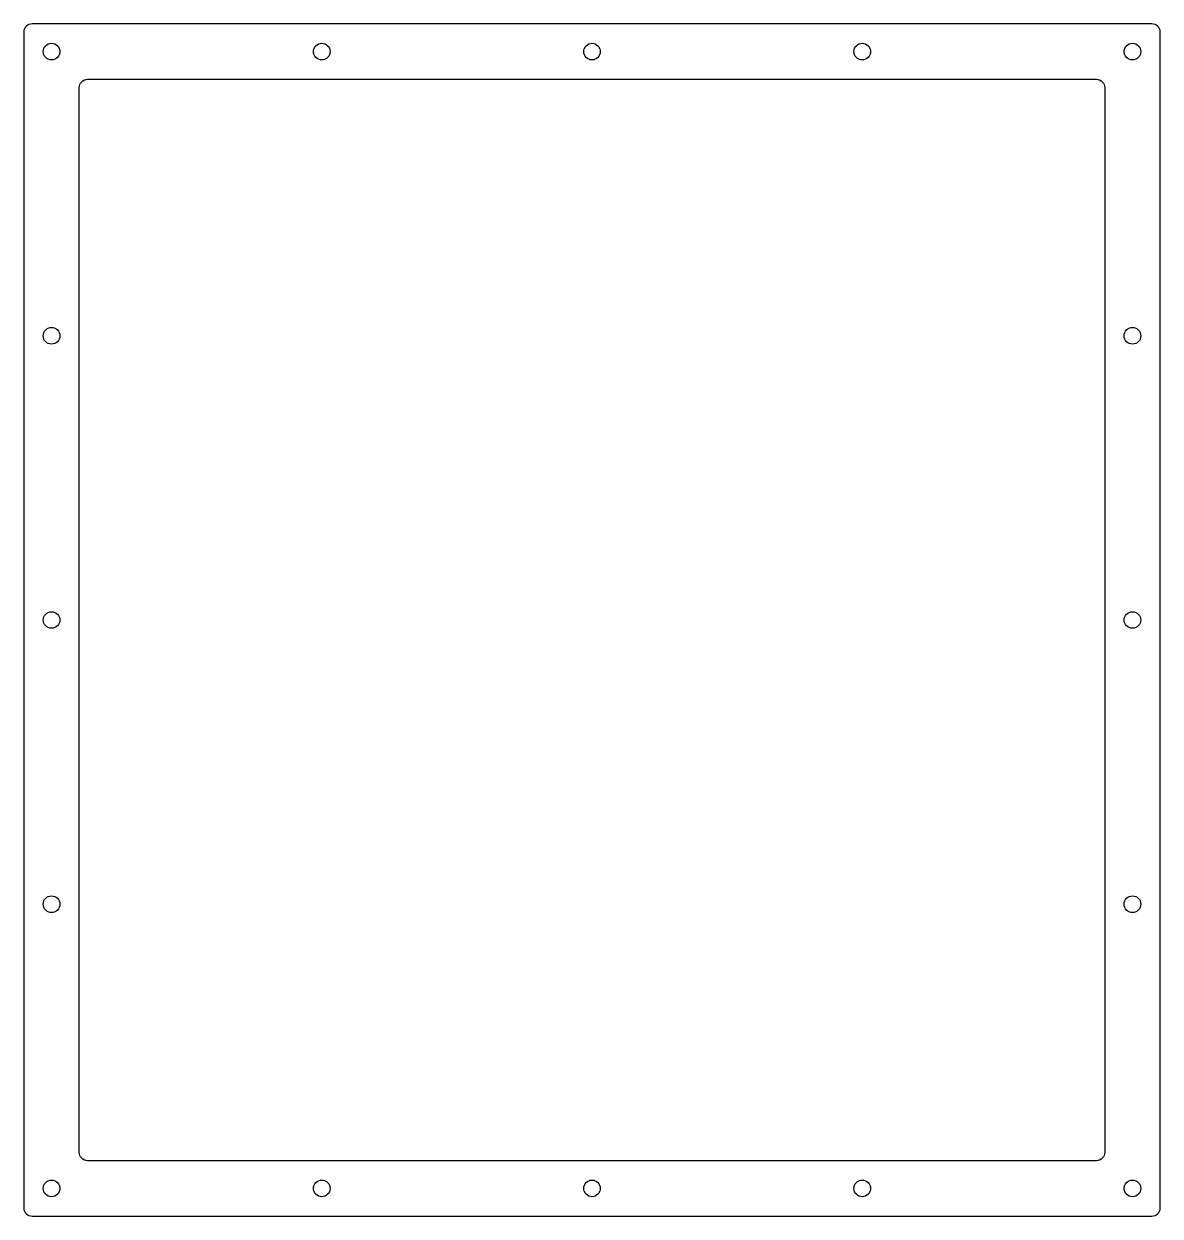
# Model space of a CAD drawing. Header units: millimetres. Extents: x -205 to 205, y -215 to 215.
import ezdxf

# ---------------------------------------------------------------- set-up
doc = ezdxf.new("R2010")
doc.units = ezdxf.units.MM
doc.layers.get('0').update_dxf_attribs({"linetype": 'CONTINUOUS'})

msp = doc.modelspace()

# ---------------------------------------------------------------- linework, layer by layer
for points in [[(205, -212), (205, 212, 0.414214), (202, 215), (-202, 215, 0.414214), (-205, 212), (-205, -212, 0.414214), (-202, -215), (202, -215, 0.414214)], [(185, 192), (185, -192, -0.414214), (182, -195), (-182, -195, -0.414214), (-185, -192), (-185, 192, -0.414214), (-182, 195), (182, 195, -0.414214)]]:
    msp.add_lwpolyline(points, format="xyb", close=True)
for centre in [(-195, 205), (-97.5, 205), (0, 205), (97.5, 205), (195, 205), (-195, 102.5), (195, 102.5), (-195, 0), (195, 0), (-195, -102.5), (195, -102.5), (-195, -205), (-97.5, -205), (0, -205), (97.5, -205), (195, -205)]:
    msp.add_circle(centre, 3)

doc.saveas('drawing.dxf')
